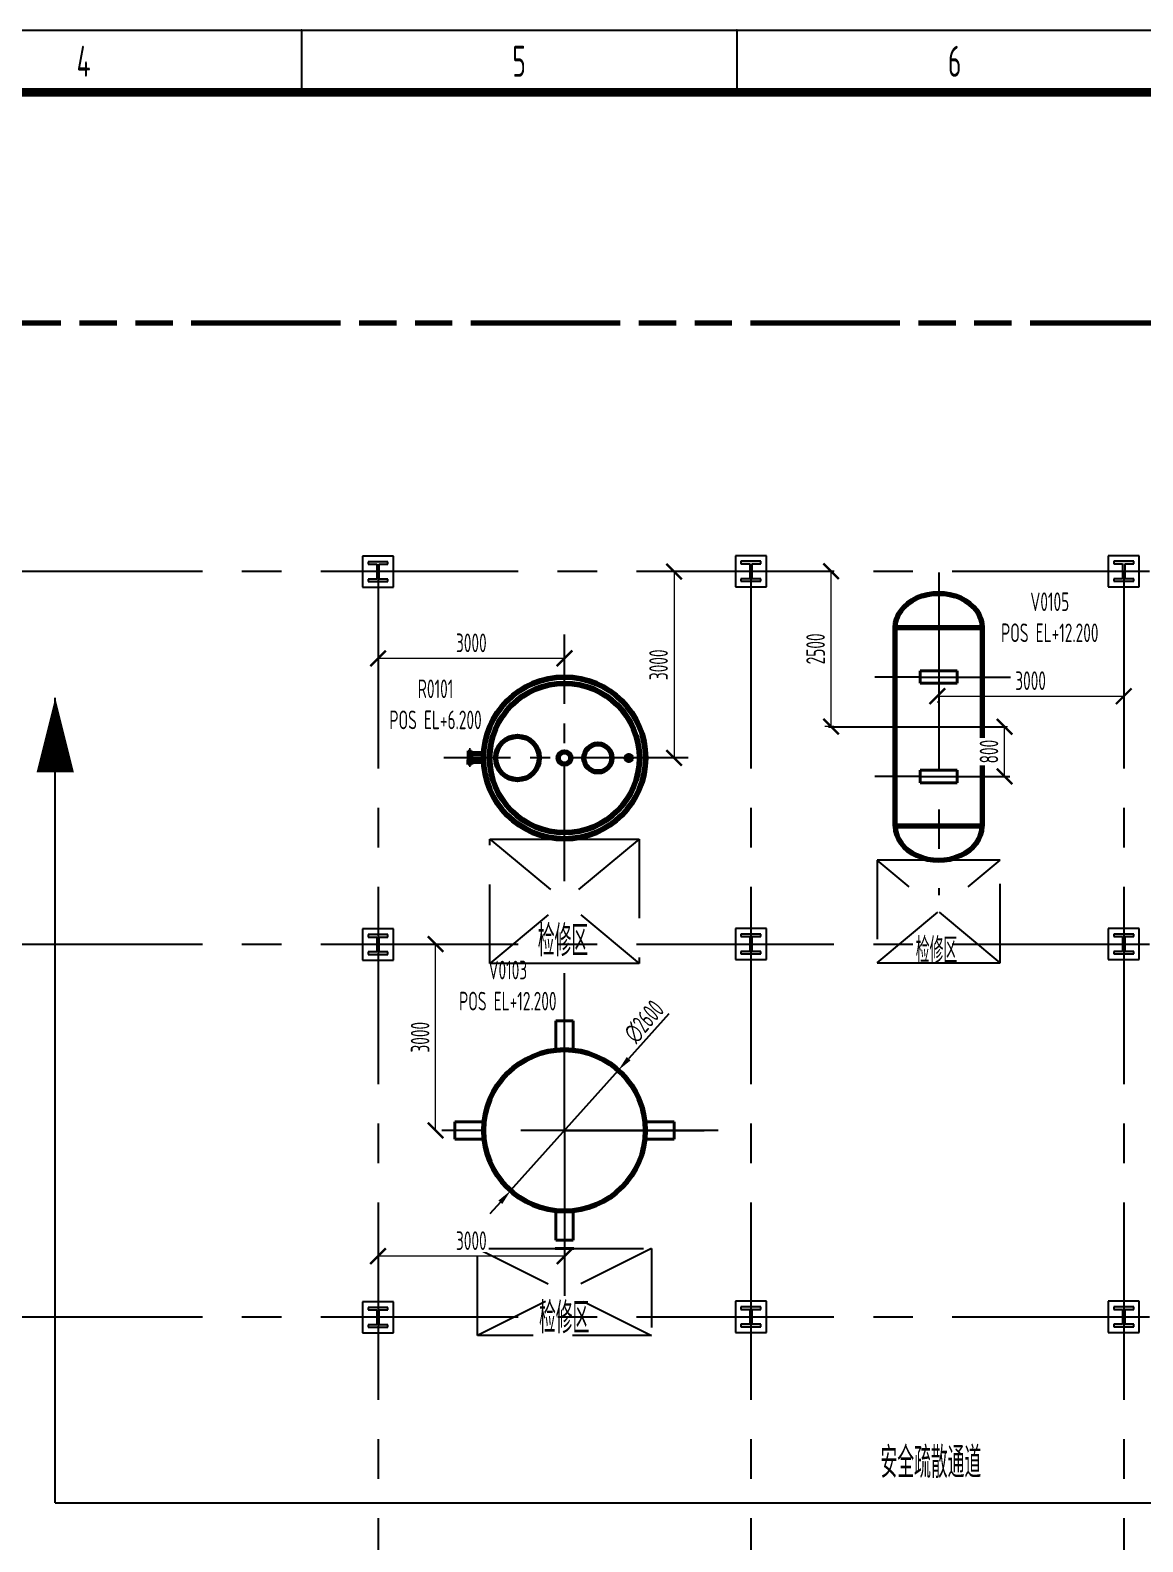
# Model space of a CAD drawing. Header units: millimetres. Extents: x 2250 to 7274, y 852 to 2251.
# Drawn here: x 4575.6 to 4754.7, y 2006.9 to 2250.2 of the extents above; entities that cross this region are included whole.
import ezdxf

# ---------------------------------------------------------------- set-up
doc = ezdxf.new("R2010")
doc.units = ezdxf.units.MM
for name, pattern in [('ACAD_ISO09W100', [45, 24, -3, 6, -3, 6, -3]), ('CENTER', [50.8, 31.75, -6.35, 6.35, -6.35]), ('CENTER2', [28.575, 19.05, -3.175, 3.175, -3.175]), ('DASHED', [19.05, 12.7, -6.35]), ('JIS_02_0.7', [1.35, 0.75, -0.6])]:
    doc.linetypes.add(name, pattern=pattern)
for name, color, linetype, lineweight in [('05-图框与标题栏', 7, 'Continuous', 25), ('05-楼梯与安全疏散通道', 4, 'Continuous', 25), ('06-网格线、建筑轴线-细实线', 9, 'CENTER', 25), ('07-界区线-粗双点划线', 12, 'ACAD_ISO09W100', 80), ('10-工字钢', 5, 'Continuous', 25), ('11-检修区', 8, 'JIS_02_0.7', 25), ('12-建筑物轮廓', 5, 'Continuous', 25), ('13-文本', 7, 'Continuous', 25), ('5-中心线', 170, 'CENTER', 25), ('6-楼梯&逃生通道', 4, 'Continuous', 25), ('7-设备基础', 140, 'Continuous', 40), ('8-设备轮廓线', 1, 'Continuous', 80), ('9-文本', 7, 'Continuous', 15), ('9-检修区', 251, 'DASHED', 25)]:
    doc.layers.add(name, color=color, linetype=linetype, lineweight=lineweight)
doc.styles.add('5-gbcbig', font='gbenor.shx', dxfattribs={"width": 0.7, "height": 5, "bigfont": 'gbcbig.shx'})
doc.styles.get("Standard").update_dxf_attribs({"font": 'arial.ttf'})
doc.styles.add('卷心菜', font='gbenor.shx', dxfattribs={"width": 0.75, "bigfont": 'gbcbig.shx'})
doc.styles.add('国标英文+数字', font='gbenor.shx', dxfattribs={"width": 0.7, "height": 3})
doc.styles.add('图纸中的数字及字母', font='gbenor.shx', dxfattribs={"width": 0.7, "height": 3, "bigfont": 'gbcbig.shx'})
doc.dimstyles.new('ISO-25', dxfattribs={"dimtxt": 2.5, "dimasz": 2.5, "dimexe": 1.25, "dimexo": 0.625, "dimtad": 1, "dimtxsty": 'Standard', "dimcen": 2.5, "dimadec": 0, "dimazin": 0, "dimtfac": 1, "dimtmove": 0, "dimatfit": 3, "dimfxl": 0, "dimarcsym": 0})
doc.dimstyles.new('尺寸标注', dxfattribs={"dimtxt": 3, "dimasz": 2.5, "dimexe": 1, "dimexo": 1, "dimgap": 1, "dimtad": 1, "dimdec": 0, "dimlfac": 100, "dimdsep": 46, "dimtxsty": '图纸中的数字及字母', "dimblk": 'ARCHTICK', "dimcen": 0, "dimclrd": 256, "dimclre": 256, "dimclrt": 256, "dimadec": 0, "dimazin": 0, "dimtfac": 1, "dimtdec": 0, "dimtix": 1, "dimtmove": 0, "dimatfit": 0, "dimfxl": 0, "dimlwd": -1, "dimlwe": -1, "dimarcsym": 0})

# ---------------------------------------------------------------- blocks, each defined once
blk = doc.blocks.new('_ArchTick')
at = {"color": 0, "linetype": 'ByBlock', "const_width": 0.15}
blk.add_lwpolyline([(-0.5, -0.5), (0.5, 0.5)], dxfattribs=at)
blk = doc.blocks.new('*D148')
at = {"layer": '9-文本', "transparency": 16777216}
for p, q in [((4631.62, 2047.37), (4631.62, 2053.89)), ((4661.63, 2052.89), (4631.62, 2052.89))]:
    blk.add_line(p, q, dxfattribs=at)
at = {"layer": 'Defpoints', "color": 0, "transparency": 16777216}
for p in [(4631.62, 2052.89), (4661.63, 2052.89), (4631.62, 2046.37)]:
    blk.add_point(p, dxfattribs=at)
at = {"layer": '9-文本', "transparency": 16777216, "xscale": 2.5, "yscale": 2.5, "zscale": 2.5, "rotation": 180}
blk.add_blockref('_ArchTick', (4631.62, 2052.89), dxfattribs=at)
at = {"layer": '9-文本', "transparency": 16777216, "xscale": 2.5, "yscale": 2.5, "zscale": 2.5}
blk.add_blockref('_ArchTick', (4661.63, 2052.89), dxfattribs=at)
at = {"layer": '9-文本', "transparency": 16777216, "insert": (4646.63, 2055.39), "char_height": 3, "attachment_point": 5, "style": '图纸中的数字及字母', "bg_fill": 3, "box_fill_scale": 1.1, "bg_fill_color": 256, "bg_fill_true_color": 13158600, "bg_fill_transparency": 0}
blk.add_mtext('3000', dxfattribs=at)
blk = doc.blocks.new('*D149')
at = {"layer": '9-文本', "transparency": 16777216}
for p, q in [((4640.89, 2073.13), (4640.89, 2103.13)), ((4641.89, 2073.13), (4641.89, 2073.13))]:
    blk.add_line(p, q, dxfattribs=at)
at = {"layer": 'Defpoints', "color": 0, "transparency": 16777216}
for p in [(4640.89, 2103.13), (4640.89, 2103.13), (4640.89, 2073.13)]:
    blk.add_point(p, dxfattribs=at)
at = {"layer": '9-文本', "transparency": 16777216, "xscale": 2.5, "yscale": 2.5, "zscale": 2.5}
for p, rotation in [((4640.89, 2103.13), 90), ((4640.89, 2073.13), 270)]:
    blk.add_blockref('_ArchTick', p, dxfattribs=dict(at, rotation=rotation))
at = {"layer": '9-文本', "transparency": 16777216, "insert": (4638.39, 2088.13), "char_height": 3, "attachment_point": 5, "rotation": 90, "style": '图纸中的数字及字母', "bg_fill": 3, "box_fill_scale": 1.1, "bg_fill_color": 256, "bg_fill_true_color": 13158600, "bg_fill_transparency": 0}
blk.add_mtext('3000', dxfattribs=at)
blk = doc.blocks.new('*D150')
at = {"layer": '9-文本', "color": 0, "linetype": 'Continuous', "lineweight": -2, "transparency": 16777216}
for p, q in [((4678.42, 2091.92), (4671.96, 2084.69)), ((4652.96, 2063.44), (4670.29, 2082.82)), ((4651.3, 2061.57), (4649.63, 2059.71))]:
    blk.add_line(p, q, dxfattribs=at)
at = {"layer": '9-文本', "color": 0, "transparency": 16777216}
for points in [[(4671.65, 2084.96), (4672.27, 2084.41), (4670.29, 2082.82)], [(4650.99, 2061.85), (4651.61, 2061.3), (4652.96, 2063.44)]]:
    blk.add_solid(points, dxfattribs=at)
at = {"layer": 'Defpoints', "color": 0, "transparency": 16777216}
for p in [(4670.29, 2082.82), (4652.96, 2063.44)]:
    blk.add_point(p, dxfattribs=at)
at = {"layer": '9-文本', "color": 0, "transparency": 16777216, "insert": (4674.44, 2090.65), "char_height": 3, "width": 3.5, "attachment_point": 5, "rotation": 48.2077, "style": '图纸中的数字及字母', "bg_fill": 3, "box_fill_scale": 1.1, "bg_fill_color": 256, "bg_fill_true_color": 13158600, "bg_fill_transparency": 0}
blk.add_mtext('∅2600', dxfattribs=at)
blk = doc.blocks.new('*D293')
at = {"layer": '9-文本', "transparency": 16777216}
for p, q in [((4705.02, 2163.13), (4703.53, 2163.13)), ((4704.53, 2138.13), (4704.53, 2163.13)), ((4704.94, 2138.13), (4703.53, 2138.13))]:
    blk.add_line(p, q, dxfattribs=at)
at = {"layer": 'Defpoints', "color": 0, "lineweight": 100, "transparency": 16777216}
for p in [(4704.53, 2163.13), (4706.02, 2163.13), (4705.94, 2138.13)]:
    blk.add_point(p, dxfattribs=at)
at = {"layer": '9-文本', "transparency": 16777216, "xscale": 2.5, "yscale": 2.5, "zscale": 2.5}
for p, rotation in [((4704.53, 2163.13), 90), ((4704.53, 2138.13), 270)]:
    blk.add_blockref('_ArchTick', p, dxfattribs=dict(at, rotation=rotation))
at = {"layer": '9-文本', "transparency": 16777216, "insert": (4702.03, 2150.63), "char_height": 3, "attachment_point": 5, "rotation": 90, "style": '图纸中的数字及字母', "bg_fill": 3, "box_fill_scale": 1.1, "bg_fill_color": 256, "bg_fill_true_color": 13158600, "bg_fill_transparency": 0}
blk.add_mtext('2500', dxfattribs=at)
blk = doc.blocks.new('*D294')
at = {"layer": '9-文本', "transparency": 16777216}
for p, q in [((4721.63, 2143.01), (4751.62, 2143.01)), ((4721.63, 2142.15), (4721.63, 2142.01))]:
    blk.add_line(p, q, dxfattribs=at)
at = {"layer": 'Defpoints', "color": 0, "lineweight": 100, "transparency": 16777216}
for p in [(4721.63, 2143.15), (4751.62, 2143.01), (4751.62, 2143.01)]:
    blk.add_point(p, dxfattribs=at)
at = {"layer": '9-文本', "transparency": 16777216, "xscale": 2.5, "yscale": 2.5, "zscale": 2.5, "rotation": 180}
blk.add_blockref('_ArchTick', (4721.63, 2143.01), dxfattribs=at)
at = {"layer": '9-文本', "transparency": 16777216, "xscale": 2.5, "yscale": 2.5, "zscale": 2.5}
blk.add_blockref('_ArchTick', (4751.62, 2143.01), dxfattribs=at)
at = {"layer": '9-文本', "transparency": 16777216, "insert": (4736.63, 2145.51), "char_height": 3, "attachment_point": 5, "style": '图纸中的数字及字母', "bg_fill": 3, "box_fill_scale": 1.1, "bg_fill_color": 256, "bg_fill_true_color": 13158600, "bg_fill_transparency": 0}
blk.add_mtext('3000', dxfattribs=at)
blk = doc.blocks.new('*D295')
at = {"layer": '9-文本', "transparency": 16777216}
for p, q in [((4732.93, 2138.1), (4731.43, 2138.1)), ((4732.43, 2130.1), (4732.43, 2138.1))]:
    blk.add_line(p, q, dxfattribs=at)
at = {"layer": 'Defpoints', "color": 0, "lineweight": 100, "transparency": 16777216}
for p in [(4732.43, 2138.1), (4733.93, 2138.1), (4732.43, 2130.1)]:
    blk.add_point(p, dxfattribs=at)
at = {"layer": '9-文本', "transparency": 16777216, "xscale": 2.5, "yscale": 2.5, "zscale": 2.5}
for p, rotation in [((4732.43, 2138.1), 90), ((4732.43, 2130.1), 270)]:
    blk.add_blockref('_ArchTick', p, dxfattribs=dict(at, rotation=rotation))
at = {"layer": '9-文本', "transparency": 16777216, "insert": (4729.93, 2134.1), "char_height": 3, "attachment_point": 5, "rotation": 90, "style": '图纸中的数字及字母', "bg_fill": 3, "box_fill_scale": 1.1, "bg_fill_color": 256, "bg_fill_true_color": 13158600, "bg_fill_transparency": 0}
blk.add_mtext('800', dxfattribs=at)
blk = doc.blocks.new('*D296')
at = {"layer": '9-文本', "transparency": 16777216}
for p, q in [((4631.62, 2149.72), (4631.62, 2150.1)), ((4661.63, 2149.1), (4631.62, 2149.1))]:
    blk.add_line(p, q, dxfattribs=at)
at = {"layer": 'Defpoints', "color": 0, "lineweight": 100, "transparency": 16777216}
for p in [(4631.62, 2149.1), (4631.62, 2148.72), (4661.63, 2149.1)]:
    blk.add_point(p, dxfattribs=at)
at = {"layer": '9-文本', "transparency": 16777216, "xscale": 2.5, "yscale": 2.5, "zscale": 2.5, "rotation": 180}
blk.add_blockref('_ArchTick', (4631.62, 2149.1), dxfattribs=at)
at = {"layer": '9-文本', "transparency": 16777216, "xscale": 2.5, "yscale": 2.5, "zscale": 2.5}
blk.add_blockref('_ArchTick', (4661.63, 2149.1), dxfattribs=at)
at = {"layer": '9-文本', "transparency": 16777216, "insert": (4646.63, 2151.6), "char_height": 3, "attachment_point": 5, "style": '图纸中的数字及字母', "bg_fill": 3, "box_fill_scale": 1.1, "bg_fill_color": 256, "bg_fill_true_color": 13158600, "bg_fill_transparency": 0}
blk.add_mtext('3000', dxfattribs=at)
blk = doc.blocks.new('*D297')
at = {"layer": '9-文本', "transparency": 16777216}
for p, q in [((4679.26, 2163.07), (4679.26, 2133.07)), ((4680.24, 2163.07), (4680.26, 2163.07))]:
    blk.add_line(p, q, dxfattribs=at)
at = {"layer": 'Defpoints', "color": 0, "lineweight": 100, "transparency": 16777216}
for p in [(4679.24, 2163.07), (4679.26, 2133.07), (4679.26, 2133.07)]:
    blk.add_point(p, dxfattribs=at)
at = {"layer": '9-文本', "transparency": 16777216, "xscale": 2.5, "yscale": 2.5, "zscale": 2.5}
for p, rotation in [((4679.26, 2163.07), 90), ((4679.26, 2133.07), 270)]:
    blk.add_blockref('_ArchTick', p, dxfattribs=dict(at, rotation=rotation))
at = {"layer": '9-文本', "transparency": 16777216, "insert": (4676.76, 2148.07), "char_height": 3, "attachment_point": 5, "rotation": 90, "style": '图纸中的数字及字母', "bg_fill": 3, "box_fill_scale": 1.1, "bg_fill_color": 256, "bg_fill_true_color": 13158600, "bg_fill_transparency": 0}
blk.add_mtext('3000', dxfattribs=at)

msp = doc.modelspace()

# ---------------------------------------------------------------- hatches: boundary and pattern name
at = {"layer": '12-建筑物轮廓'}
for points in [[(4631.807, 2164.26), (4633.207, 2164.26), (4633.207, 2164.66), (4630.007, 2164.66), (4630.007, 2164.26), (4631.407, 2164.26), (4631.407, 2161.86), (4630.007, 2161.86), (4630.007, 2161.46), (4633.207, 2161.46), (4633.207, 2161.86), (4631.807, 2161.86)], [(4691.824, 2164.33), (4693.224, 2164.33), (4693.224, 2164.73), (4690.024, 2164.73), (4690.024, 2164.33), (4691.424, 2164.33), (4691.424, 2161.93), (4690.024, 2161.93), (4690.024, 2161.53), (4693.224, 2161.53), (4693.224, 2161.93), (4691.824, 2161.93)], [(4751.824, 2164.33), (4753.224, 2164.33), (4753.224, 2164.73), (4750.024, 2164.73), (4750.024, 2164.33), (4751.424, 2164.33), (4751.424, 2161.93), (4750.024, 2161.93), (4750.024, 2161.53), (4753.224, 2161.53), (4753.224, 2161.93), (4751.824, 2161.93)], [(4631.808, 2104.26), (4633.208, 2104.26), (4633.208, 2104.66), (4630.008, 2104.66), (4630.008, 2104.26), (4631.408, 2104.26), (4631.408, 2101.86), (4630.008, 2101.86), (4630.008, 2101.46), (4633.208, 2101.46), (4633.208, 2101.86), (4631.808, 2101.86)], [(4691.825, 2104.33), (4693.225, 2104.33), (4693.225, 2104.73), (4690.025, 2104.73), (4690.025, 2104.33), (4691.425, 2104.33), (4691.425, 2101.93), (4690.025, 2101.93), (4690.025, 2101.53), (4693.225, 2101.53), (4693.225, 2101.93), (4691.825, 2101.93)], [(4751.825, 2104.33), (4753.225, 2104.33), (4753.225, 2104.73), (4750.025, 2104.73), (4750.025, 2104.33), (4751.425, 2104.33), (4751.425, 2101.93), (4750.025, 2101.93), (4750.025, 2101.53), (4753.225, 2101.53), (4753.225, 2101.93), (4751.825, 2101.93)], [(4631.808, 2044.26), (4633.208, 2044.26), (4633.208, 2044.66), (4630.008, 2044.66), (4630.008, 2044.26), (4631.408, 2044.26), (4631.408, 2041.86), (4630.008, 2041.86), (4630.008, 2041.46), (4633.208, 2041.46), (4633.208, 2041.86), (4631.808, 2041.86)], [(4691.825, 2044.33), (4693.225, 2044.33), (4693.225, 2044.73), (4690.025, 2044.73), (4690.025, 2044.33), (4691.425, 2044.33), (4691.425, 2041.93), (4690.025, 2041.93), (4690.025, 2041.53), (4693.225, 2041.53), (4693.225, 2041.93), (4691.825, 2041.93)], [(4751.825, 2044.33), (4753.225, 2044.33), (4753.225, 2044.73), (4750.025, 2044.73), (4750.025, 2044.33), (4751.425, 2044.33), (4751.425, 2041.93), (4750.025, 2041.93), (4750.025, 2041.53), (4753.225, 2041.53), (4753.225, 2041.93), (4751.825, 2041.93)]]:
    msp.add_hatch(color=1, dxfattribs=at).paths.add_polyline_path(points)

# ---------------------------------------------------------------- linework, layer by layer
at = {"layer": '05-图框与标题栏'}
for p, q in [((4338.951, 2250.196), (5179.951, 2250.196)), ((4619.285, 2250.196), (4619.285, 2240.196)), ((4689.368, 2250.196), (4689.368, 2240.196))]:
    msp.add_line(p, q, dxfattribs=at)
at = {"layer": '05-图框与标题栏', "const_width": 1.4}
msp.add_lwpolyline([(4363.951, 2240.196), (4363.951, 1666.196), (5169.951, 1666.196), (5169.951, 2240.196)], close=True, dxfattribs=at)
at = {"layer": '05-图框与标题栏'}
for p in [(4619.285, 2250.196), (4619.285, 2250.196), (4619.285, 2250.196), (4689.368, 2250.196), (4689.368, 2250.196), (4689.368, 2250.196)]:
    msp.add_point(p, dxfattribs=at)
at = {"layer": '05-楼梯与安全疏散通道'}
for q in [(4579.674, 2142.764), (4863.601, 2013.208)]:
    msp.add_line((4579.674, 2013.208), q, dxfattribs=at)
msp.add_lwpolyline([(4579.674, 2130.764, 6, 0, 0), (4579.674, 2142.764, 0, 0, 0)], format="xyseb", dxfattribs=at)
at = {"layer": '06-网格线、建筑轴线-细实线', "linetype": 'CENTER'}
for p, q in [((4571.624, 2163.13), (4871.624, 2163.13)), ((4631.625, 2163.13), (4631.625, 1860.53)), ((4691.625, 2163.13), (4691.625, 1860.63)), ((4751.625, 2163.13), (4751.625, 1860.63)), ((4571.625, 2103.13), (4871.625, 2103.13)), ((4571.625, 2043.13), (4871.625, 2043.13))]:
    msp.add_line(p, q, dxfattribs=at)
at = {"layer": '07-界区线-粗双点划线'}
msp.add_line((4511.572, 2203.13), (4961.572, 2203.13), dxfattribs=at)
at = {"layer": '10-工字钢'}
for p, q in [((4629.107, 2165.56), (4629.107, 2160.56)), ((4634.107, 2165.56), (4629.107, 2165.56)), ((4634.107, 2160.56), (4634.107, 2165.56)), ((4689.124, 2165.63), (4689.124, 2160.63)), ((4694.124, 2165.63), (4689.124, 2165.63)), ((4694.124, 2160.63), (4694.124, 2165.63)), ((4749.124, 2165.63), (4749.124, 2160.63)), ((4754.124, 2165.63), (4749.124, 2165.63)), ((4754.124, 2160.63), (4754.124, 2165.63)), ((4630.007, 2164.66), (4630.007, 2164.26)), ((4633.207, 2164.66), (4630.007, 2164.66)), ((4630.007, 2164.26), (4631.407, 2164.26)), ((4631.407, 2164.26), (4631.407, 2161.86)), ((4631.807, 2161.86), (4631.807, 2164.26)), ((4631.807, 2164.26), (4633.207, 2164.26)), ((4633.207, 2164.26), (4633.207, 2164.66)), ((4690.024, 2164.73), (4690.024, 2164.33)), ((4693.224, 2164.73), (4690.024, 2164.73)), ((4690.024, 2164.33), (4691.424, 2164.33)), ((4691.424, 2164.33), (4691.424, 2161.93)), ((4691.824, 2161.93), (4691.824, 2164.33)), ((4691.824, 2164.33), (4693.224, 2164.33)), ((4693.224, 2164.33), (4693.224, 2164.73)), ((4750.024, 2164.73), (4750.024, 2164.33)), ((4753.224, 2164.73), (4750.024, 2164.73)), ((4750.024, 2164.33), (4751.424, 2164.33)), ((4751.424, 2164.33), (4751.424, 2161.93)), ((4751.824, 2161.93), (4751.824, 2164.33)), ((4751.824, 2164.33), (4753.224, 2164.33)), ((4753.224, 2164.33), (4753.224, 2164.73)), ((4629.107, 2160.56), (4634.107, 2160.56)), ((4631.407, 2161.86), (4630.007, 2161.86)), ((4630.007, 2161.86), (4630.007, 2161.46)), ((4630.007, 2161.46), (4633.207, 2161.46)), ((4633.207, 2161.86), (4631.807, 2161.86)), ((4633.207, 2161.46), (4633.207, 2161.86)), ((4689.124, 2160.63), (4694.124, 2160.63)), ((4691.424, 2161.93), (4690.024, 2161.93)), ((4690.024, 2161.93), (4690.024, 2161.53)), ((4690.024, 2161.53), (4693.224, 2161.53)), ((4693.224, 2161.93), (4691.824, 2161.93)), ((4693.224, 2161.53), (4693.224, 2161.93)), ((4749.124, 2160.63), (4754.124, 2160.63)), ((4751.424, 2161.93), (4750.024, 2161.93)), ((4750.024, 2161.93), (4750.024, 2161.53)), ((4750.024, 2161.53), (4753.224, 2161.53)), ((4753.224, 2161.93), (4751.824, 2161.93)), ((4753.224, 2161.53), (4753.224, 2161.93)), ((4629.108, 2105.56), (4629.108, 2100.56)), ((4634.108, 2105.56), (4629.108, 2105.56)), ((4630.008, 2104.66), (4630.008, 2104.26)), ((4633.208, 2104.66), (4630.008, 2104.66)), ((4630.008, 2104.26), (4631.408, 2104.26)), ((4631.408, 2104.26), (4631.408, 2101.86)), ((4631.808, 2101.86), (4631.808, 2104.26)), ((4631.808, 2104.26), (4633.208, 2104.26)), ((4633.208, 2104.26), (4633.208, 2104.66)), ((4634.108, 2100.56), (4634.108, 2105.56)), ((4689.125, 2105.63), (4689.125, 2100.63)), ((4694.125, 2105.63), (4689.125, 2105.63)), ((4690.025, 2104.73), (4690.025, 2104.33)), ((4693.225, 2104.73), (4690.025, 2104.73)), ((4690.025, 2104.33), (4691.425, 2104.33)), ((4691.425, 2104.33), (4691.425, 2101.93)), ((4691.825, 2101.93), (4691.825, 2104.33)), ((4691.825, 2104.33), (4693.225, 2104.33)), ((4693.225, 2104.33), (4693.225, 2104.73)), ((4694.125, 2100.63), (4694.125, 2105.63)), ((4749.125, 2105.63), (4749.125, 2100.63)), ((4754.125, 2105.63), (4749.125, 2105.63)), ((4750.025, 2104.73), (4750.025, 2104.33)), ((4753.225, 2104.73), (4750.025, 2104.73)), ((4750.025, 2104.33), (4751.425, 2104.33)), ((4751.425, 2104.33), (4751.425, 2101.93)), ((4751.825, 2101.93), (4751.825, 2104.33)), ((4751.825, 2104.33), (4753.225, 2104.33)), ((4753.225, 2104.33), (4753.225, 2104.73)), ((4754.125, 2100.63), (4754.125, 2105.63)), ((4631.408, 2101.86), (4630.008, 2101.86)), ((4630.008, 2101.86), (4630.008, 2101.46)), ((4633.208, 2101.86), (4631.808, 2101.86)), ((4633.208, 2101.46), (4633.208, 2101.86)), ((4691.425, 2101.93), (4690.025, 2101.93)), ((4690.025, 2101.93), (4690.025, 2101.53)), ((4693.225, 2101.93), (4691.825, 2101.93)), ((4693.225, 2101.53), (4693.225, 2101.93)), ((4751.425, 2101.93), (4750.025, 2101.93)), ((4750.025, 2101.93), (4750.025, 2101.53)), ((4753.225, 2101.93), (4751.825, 2101.93)), ((4753.225, 2101.53), (4753.225, 2101.93)), ((4629.108, 2100.56), (4634.108, 2100.56)), ((4630.008, 2101.46), (4633.208, 2101.46)), ((4689.125, 2100.63), (4694.125, 2100.63)), ((4690.025, 2101.53), (4693.225, 2101.53)), ((4749.125, 2100.63), (4754.125, 2100.63)), ((4750.025, 2101.53), (4753.225, 2101.53)), ((4629.108, 2045.56), (4629.108, 2040.56)), ((4634.108, 2045.56), (4629.108, 2045.56)), ((4630.008, 2044.66), (4630.008, 2044.26)), ((4633.208, 2044.66), (4630.008, 2044.66)), ((4630.008, 2044.26), (4631.408, 2044.26)), ((4631.408, 2044.26), (4631.408, 2041.86)), ((4631.808, 2041.86), (4631.808, 2044.26)), ((4631.808, 2044.26), (4633.208, 2044.26)), ((4633.208, 2044.26), (4633.208, 2044.66)), ((4634.108, 2040.56), (4634.108, 2045.56)), ((4689.125, 2045.63), (4689.125, 2040.63)), ((4694.125, 2045.63), (4689.125, 2045.63)), ((4690.025, 2044.73), (4690.025, 2044.33)), ((4693.225, 2044.73), (4690.025, 2044.73)), ((4690.025, 2044.33), (4691.425, 2044.33)), ((4691.425, 2044.33), (4691.425, 2041.93)), ((4691.825, 2041.93), (4691.825, 2044.33)), ((4691.825, 2044.33), (4693.225, 2044.33)), ((4693.225, 2044.33), (4693.225, 2044.73)), ((4694.125, 2040.63), (4694.125, 2045.63)), ((4749.125, 2045.63), (4749.125, 2040.63)), ((4754.125, 2045.63), (4749.125, 2045.63)), ((4750.025, 2044.73), (4750.025, 2044.33)), ((4753.225, 2044.73), (4750.025, 2044.73)), ((4750.025, 2044.33), (4751.425, 2044.33)), ((4751.425, 2044.33), (4751.425, 2041.93)), ((4751.825, 2041.93), (4751.825, 2044.33)), ((4751.825, 2044.33), (4753.225, 2044.33)), ((4753.225, 2044.33), (4753.225, 2044.73)), ((4754.125, 2040.63), (4754.125, 2045.63)), ((4631.408, 2041.86), (4630.008, 2041.86)), ((4630.008, 2041.86), (4630.008, 2041.46)), ((4630.008, 2041.46), (4633.208, 2041.46)), ((4633.208, 2041.86), (4631.808, 2041.86)), ((4633.208, 2041.46), (4633.208, 2041.86)), ((4691.425, 2041.93), (4690.025, 2041.93)), ((4690.025, 2041.93), (4690.025, 2041.53)), ((4690.025, 2041.53), (4693.225, 2041.53)), ((4693.225, 2041.93), (4691.825, 2041.93)), ((4693.225, 2041.53), (4693.225, 2041.93)), ((4751.425, 2041.93), (4750.025, 2041.93)), ((4750.025, 2041.93), (4750.025, 2041.53)), ((4750.025, 2041.53), (4753.225, 2041.53)), ((4753.225, 2041.93), (4751.825, 2041.93)), ((4753.225, 2041.53), (4753.225, 2041.93)), ((4629.108, 2040.56), (4634.108, 2040.56)), ((4689.125, 2040.63), (4694.125, 2040.63)), ((4749.125, 2040.63), (4754.125, 2040.63))]:
    msp.add_line(p, q, dxfattribs=at)
at = {"layer": '5-中心线'}
for p, q in [((4721.837, 2162.898), (4721.837, 2111.001)), ((4718.837, 2146.096), (4711.576, 2146.096)), ((4718.837, 2146.096), (4733.378, 2146.096)), ((4704.098, 2138.096), (4732.434, 2138.096)), ((4718.837, 2130.096), (4711.576, 2130.096)), ((4718.837, 2130.096), (4733.263, 2130.096)), ((4661.628, 2073.13), (4661.628, 2098.455)), ((4686.334, 2073.13), (4636.334, 2073.13)), ((4661.628, 2073.13), (4661.628, 2046.536)), ((4661.628, 2073.13), (4684.094, 2073.13))]:
    msp.add_line(p, q, dxfattribs=at)
at = {"layer": '5-中心线', "linetype": 'CENTER2'}
msp.add_line((4661.628, 2113.229), (4661.628, 2152.919), dxfattribs=at)
at = {"layer": '7-设备基础'}
for p, q in [((4718.837, 2145.096), (4718.837, 2147.096)), ((4718.837, 2147.096), (4724.837, 2147.096)), ((4724.837, 2147.096), (4724.837, 2145.096)), ((4721.837, 2145.096), (4718.837, 2145.096)), ((4724.837, 2145.096), (4721.837, 2145.096)), ((4718.837, 2129.096), (4718.837, 2131.096)), ((4718.837, 2131.096), (4724.837, 2131.096)), ((4724.837, 2131.096), (4724.837, 2129.096)), ((4721.837, 2129.096), (4718.837, 2129.096)), ((4724.837, 2129.096), (4721.837, 2129.096)), ((4661.628, 2090.773), (4660.235, 2090.773)), ((4660.235, 2090.773), (4660.235, 2086.055)), ((4661.628, 2090.773), (4663.021, 2090.773)), ((4663.021, 2090.773), (4663.021, 2086.055)), ((4643.985, 2073.13), (4643.985, 2074.523)), ((4643.985, 2074.523), (4648.703, 2074.523)), ((4643.985, 2073.13), (4643.985, 2071.737)), ((4679.271, 2074.523), (4674.553, 2074.523)), ((4643.985, 2071.737), (4648.703, 2071.737)), ((4679.271, 2071.737), (4674.553, 2071.737)), ((4660.235, 2055.487), (4660.235, 2060.205)), ((4663.021, 2055.487), (4663.021, 2060.205)), ((4661.628, 2054.13), (4660.128, 2054.13)), ((4661.628, 2055.487), (4660.235, 2055.487)), ((4661.628, 2055.487), (4663.021, 2055.487)), ((4661.628, 2054.13), (4663.128, 2054.13))]:
    msp.add_line(p, q, dxfattribs=at)
at = {"layer": '8-设备轮廓线'}
for p, q in [((4714.837, 2154.096), (4728.837, 2154.096)), ((4714.837, 2122.096), (4714.837, 2154.096)), ((4728.837, 2154.096), (4728.837, 2122.096)), ((4728.837, 2122.096), (4714.837, 2122.096))]:
    msp.add_line(p, q, dxfattribs=at)
at = {"layer": '8-设备轮廓线', "linetype": 'Continuous'}
for p, q in [((4646.648, 2133.971), (4646.123, 2133.971)), ((4646.501, 2134.206), (4646.258, 2134.206)), ((4646.258, 2134.206), (4646.258, 2132.689)), ((4646.501, 2133.737), (4646.501, 2134.206)), ((4646.501, 2133.971), (4646.648, 2133.971)), ((4648.438, 2133.734), (4646.501, 2133.737)), ((4646.501, 2133.737), (4646.501, 2132.488)), ((4646.648, 2132.253), (4646.123, 2132.253)), ((4646.258, 2132.019), (4646.258, 2132.786)), ((4646.501, 2132.019), (4646.258, 2132.019)), ((4648.438, 2132.488), (4646.501, 2132.488)), ((4646.501, 2132.488), (4646.501, 2132.019))]:
    msp.add_line(p, q, dxfattribs=at)
at = {"layer": '8-设备轮廓线'}
for centre, radius in [((4654.074, 2133.074), 3.5), ((4661.628, 2133.074), 1), ((4667.002, 2133.074), 2.25), ((4671.974, 2133.074), 0.4), ((4661.628, 2073.13), 13)]:
    msp.add_circle(centre, radius, dxfattribs=at)
at = {"layer": '8-设备轮廓线', "extrusion": (0, 0, -1)}
msp.add_ellipse((4721.837, 2154.096), major_axis=(-7, 0), ratio=0.7817096, start_param=0, end_param=3.1415927, dxfattribs=at)
at = {"layer": '8-设备轮廓线'}
msp.add_ellipse((4721.837, 2122.096), major_axis=(-7, 0), ratio=0.7817096, start_param=0, end_param=3.1415927, dxfattribs=at)
at = {"layer": '9-检修区'}
for p, q in [((4649.628, 2100.014), (4649.628, 2120.014)), ((4649.628, 2120.014), (4661.628, 2120.014)), ((4649.628, 2120.014), (4673.628, 2100.014)), ((4673.628, 2120.014), (4649.628, 2100.014)), ((4661.628, 2120.014), (4673.628, 2120.014)), ((4673.628, 2120.014), (4673.628, 2100.014)), ((4721.837, 2116.624), (4711.934, 2116.624)), ((4711.934, 2116.624), (4711.934, 2100.118)), ((4711.934, 2100.118), (4731.741, 2116.624)), ((4731.741, 2100.118), (4711.934, 2116.624)), ((4731.741, 2116.624), (4721.837, 2116.624)), ((4731.741, 2100.118), (4731.741, 2116.624)), ((4661.628, 2100.014), (4649.628, 2100.014)), ((4673.628, 2100.014), (4661.628, 2100.014)), ((4711.934, 2100.118), (4721.837, 2100.118)), ((4721.837, 2100.118), (4731.741, 2100.118)), ((4647.628, 2040.13), (4647.628, 2054.13)), ((4647.628, 2054.13), (4661.628, 2054.13)), ((4675.628, 2054.13), (4647.628, 2040.13)), ((4647.628, 2054.13), (4675.628, 2040.13)), ((4661.628, 2054.13), (4675.628, 2054.13)), ((4675.628, 2054.13), (4675.628, 2040.13)), ((4675.628, 2040.13), (4647.628, 2040.13))]:
    msp.add_line(p, q, dxfattribs=at)

# ---------------------------------------------------------------- texts
at = {"layer": '05-图框与标题栏', "char_height": 5, "attachment_point": 5, "style": '5-gbcbig'}
for s, insert in [('4', (4584.243, 2245.196)), ('5', (4654.326, 2245.196)), ('6', (4724.41, 2245.196))]:
    msp.add_mtext_dynamic_manual_height_columns(s, width=70.08333, gutter_width=25, heights=[0], dxfattribs=dict(at, insert=insert))
at = {"layer": '11-检修区', "style": '卷心菜'}
for width, gutter_width, insert, char_height, attachment_point in [(18.42807, 25, (4657.33, 2106.16), 5, 1), (15.20882, 20.633, (4718.149, 2100.047), 4.1265, 7)]:
    msp.add_mtext_dynamic_manual_height_columns('检修区', width=width, gutter_width=gutter_width, heights=[0], dxfattribs=dict(at, insert=insert, char_height=char_height, attachment_point=attachment_point))
at = {"layer": '13-文本', "char_height": 3, "attachment_point": 5, "style": '国标英文+数字'}
for s, insert in [('V0105\\PPOS EL+12.200', (4739.717, 2155.719)), ('R0101\\PPOS EL+6.200', (4640.87, 2141.705))]:
    msp.add_mtext_dynamic_manual_height_columns(s, width=23.22389, gutter_width=25, heights=[0], dxfattribs=dict(at, insert=insert))
at = {"layer": '6-楼梯&逃生通道', "insert": (4712.483, 2022.195), "char_height": 5, "attachment_point": 1, "style": '卷心菜'}
msp.add_mtext_dynamic_manual_height_columns('安全疏散通道', width=36.73107, gutter_width=25, heights=[0], dxfattribs=at)

# ---------------------------------------------------------------- next in the draw order: dimensions: what is measured, and where the dimension line sits
at = {"layer": '9-文本'}
for base, p1, p2, angle, picture, middle in [((4679.26, 2133.074), (4679.243, 2163.074), (4679.26, 2133.074), 270, '*D297', (4676.76, 2148.074)), ((4704.528, 2163.13), (4705.941, 2138.126), (4706.02, 2163.13), 90, '*D293', (4702.028, 2150.628)), ((4631.625, 2149.098), (4661.628, 2149.098), (4631.625, 2148.718), 180, '*D296', (4646.627, 2151.598)), ((4732.434, 2138.096), (4732.434, 2130.096), (4733.927, 2138.096), 90, '*D295', (4729.934, 2134.096)), ((4640.893, 2103.13), (4640.893, 2073.13), (4640.893, 2103.13), 90, '*D149', (4638.393, 2088.13)), ((4631.625, 2052.891), (4661.628, 2052.891), (4631.625, 2046.367), 180, '*D148', (4646.627, 2055.391))]:
    dim = msp.add_linear_dim(base=base, p1=p1, p2=p2, angle=angle, dimstyle='尺寸标注', dxfattribs=at)
    dim.commit()
    dim.dimension.update_dxf_attribs({"geometry": picture, "text_midpoint": middle})
dim = msp.add_linear_dim(base=(4751.625, 2143.015), p1=(4721.628, 2143.148), p2=(4751.625, 2143.015), dimstyle='尺寸标注', dxfattribs=at)
dim.commit()
dim.dimension.update_dxf_attribs({"geometry": '*D294', "text_midpoint": (4736.626, 2145.515)})
dim = msp.add_diameter_dim_2p(p1=(4652.965, 2063.438), p2=(4670.292, 2082.823), text='<>00', dimstyle='ISO-25', override={"dimtxsty": '图纸中的数字及字母', "dimtfill": 1, "dimarcsym": 1}, dxfattribs=at)
dim.commit()
dim.dimension.update_dxf_attribs({"geometry": '*D150', "text_midpoint": (4674.439, 2090.651)})

# ---------------------------------------------------------------- next in the draw order: linework, layer by layer
at = {"layer": '5-中心线', "linetype": 'CENTER2'}
msp.add_line((4681.518, 2133.074), (4642.184, 2133.074), dxfattribs=at)
at = {"layer": '7-设备基础'}
for p, q in [((4679.271, 2073.13), (4679.271, 2074.523)), ((4679.271, 2073.13), (4679.271, 2071.737)), ((4661.628, 2055.487), (4660.235, 2055.487)), ((4661.628, 2055.487), (4663.021, 2055.487))]:
    msp.add_line(p, q, dxfattribs=at)
at = {"layer": '8-设备轮廓线'}
for radius in [13.06, 13, 12.06, 12]:
    msp.add_circle((4661.628, 2133.074), radius, dxfattribs=at)

# ---------------------------------------------------------------- next in the draw order: texts
at = {"layer": '11-检修区', "insert": (4657.528, 2045.461), "char_height": 5, "attachment_point": 1, "style": '卷心菜'}
msp.add_mtext_dynamic_manual_height_columns('检修区', width=18.42807, gutter_width=25, heights=[0], dxfattribs=at)
at = {"layer": '13-文本', "insert": (4652.505, 2096.442), "char_height": 3, "attachment_point": 5, "style": '国标英文+数字'}
msp.add_mtext_dynamic_manual_height_columns('V0103\\PPOS EL+12.200', width=23.22389, gutter_width=25, heights=[0], dxfattribs=at)

doc.saveas('drawing.dxf')
